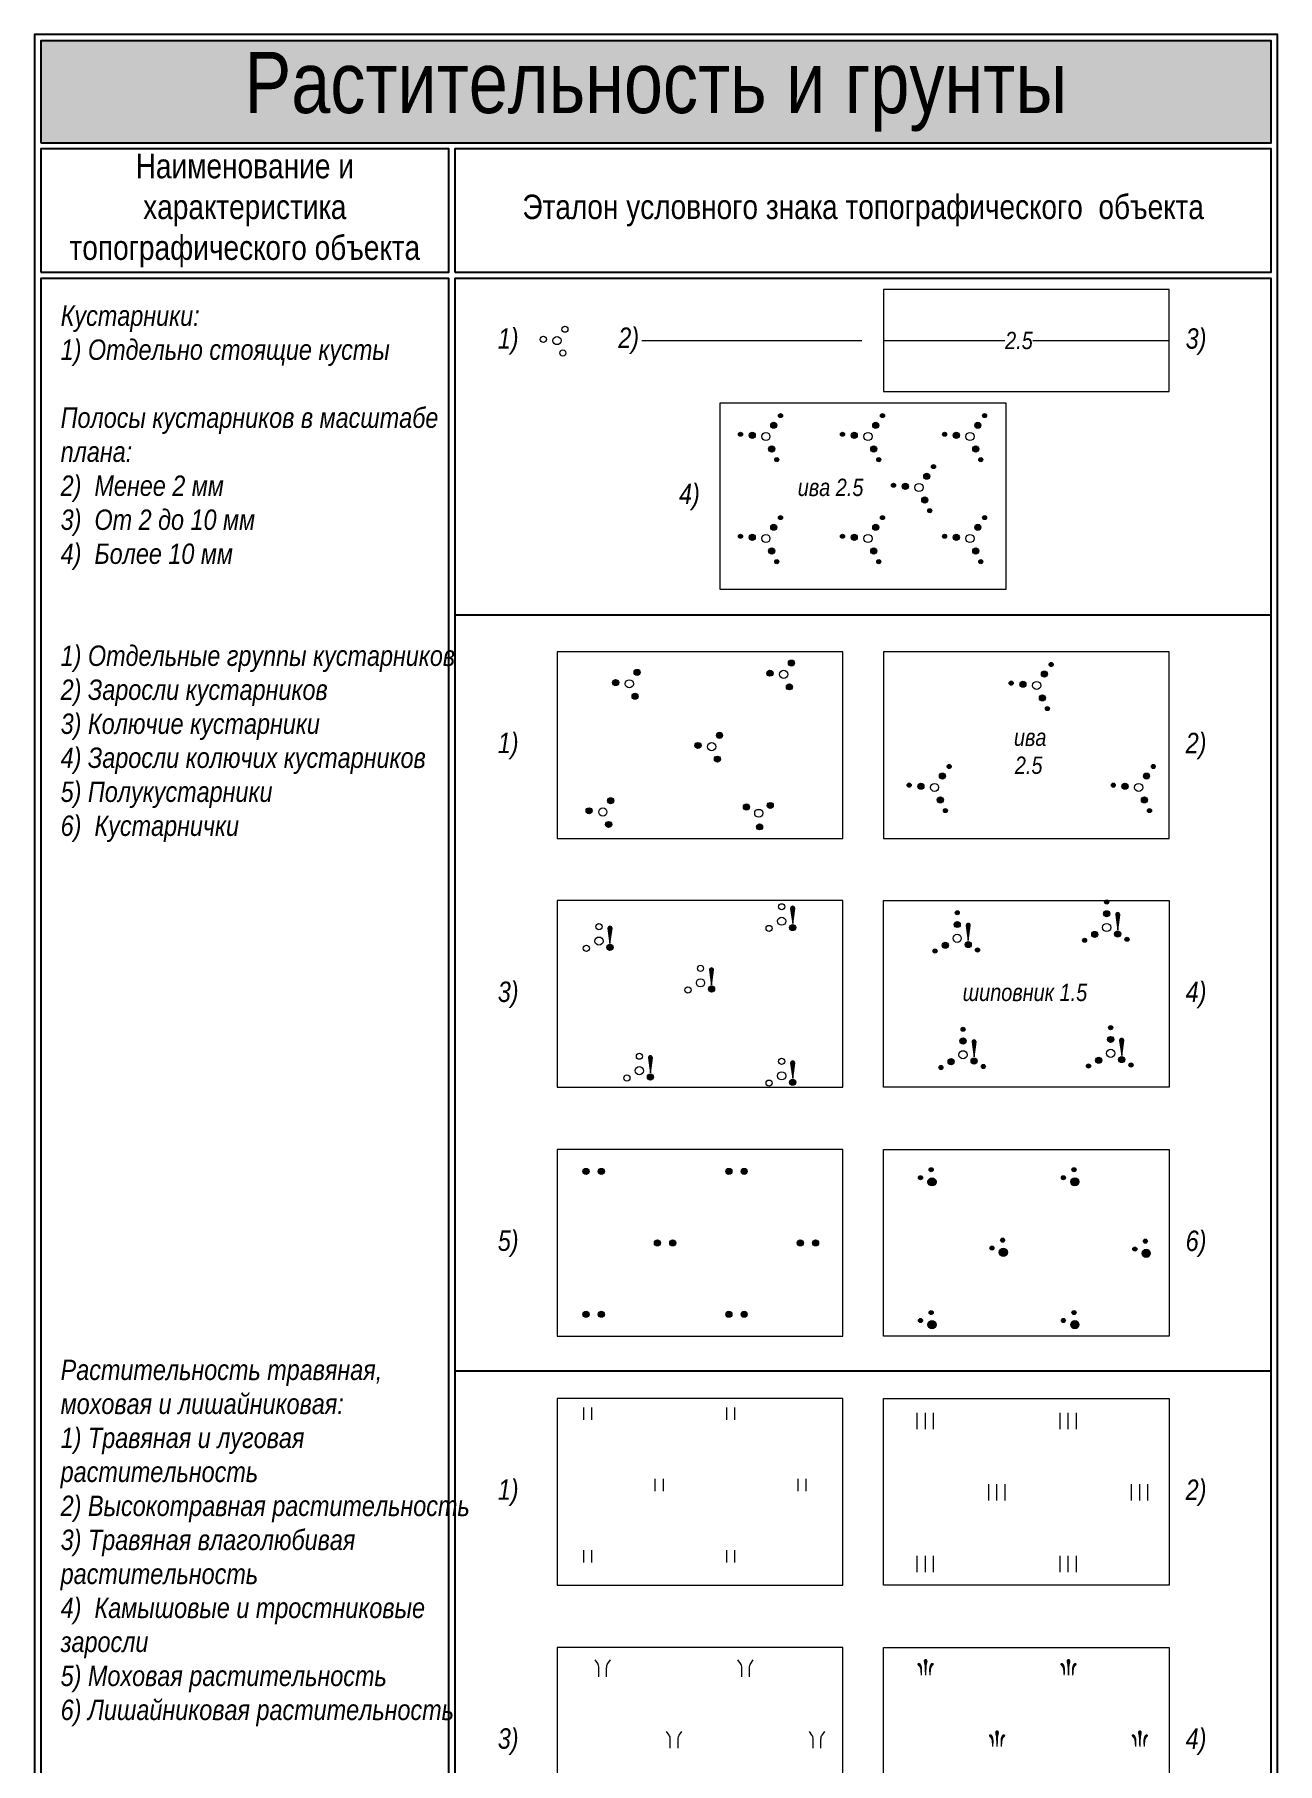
# Model space of a CAD drawing. Header units: metres. Extents: x -393 to 694, y -10 to 691.
# Drawn here: x 328.4 to 389.3, y 421.7 to 506.5 of the extents above; entities that cross this region are included whole.
import ezdxf

# ---------------------------------------------------------------- set-up
doc = ezdxf.new("R2010")
doc.units = ezdxf.units.M
doc.linetypes.add('СП_Граница маскировки', pattern=[3, 0, -3])
doc.layers.add('18 Растительность и грунты', color=7, linetype='Continuous', lineweight=20)
doc.styles.add('СП_Д', font='ARIALNI.TTF')
doc.styles.add('СП_Р', font='ARIALN.TTF')
doc.linetypes.add('СП_10.1', pattern='A,0,[133,ltypeshp.shx,S=0.1,R=0,X=0,Y=0],-0.02,[133,ltypeshp.shx,S=0.06,R=0,X=0.02,Y=0],-0.02,[133,ltypeshp.shx,S=0.02,R=0,X=0.04,Y=0],-1.2', length=1.24)
doc.linetypes.add('СП_10.23', pattern='A,0,[133,ltypeshp.shx,S=0.24,R=0,X=0,Y=0],-0.08,[133,ltypeshp.shx,S=0.16,R=0,X=0,Y=0],-0.08,[133,ltypeshp.shx,S=0.08,R=0,X=0,Y=0],-2.18,[133,ltypeshp.shx,S=0.4,R=0,X=0,Y=0],-2.66', length=5)

# ---------------------------------------------------------------- blocks, each defined once
blk = doc.blocks.new('СП_10.21.1')
at = {"linetype": 'ByBlock', "lineweight": -2}
for points in [[(-1.04, 0.12, 1), (-1.64, 0.12, 1)], [(1.07, 1.11, 1), (0.47, 1.11, 1)], [(0.27, -1.22, 1), (0.87, -1.22, 1)]]:
    blk.add_hatch(color=0, dxfattribs=at).paths.add_polyline_path(points)
at = {"color": 0, "linetype": 'ByBlock', "lineweight": -2}
for centre in [(-1.34, 0.12), (0.77, 1.11), (0.57, -1.22)]:
    blk.add_circle(centre, 0.3, dxfattribs=at)
at = {"color": 0, "linetype": 'СП_Граница маскировки', "lineweight": 0}
blk.add_wipeout([(0, 0.4), (-0.28, 0.28), (-0.4, 0), (-0.28, -0.28), (0, -0.4), (0.28, -0.28), (0.4, 0), (0.28, 0.28)], dxfattribs=at)
at = {"color": 0, "linetype": 'ByBlock', "lineweight": -2}
blk.add_circle((0, 0), 0.4, dxfattribs=at)
blk = doc.blocks.new('СП_10.21.2')
at = {"linetype": 'ByBlock', "lineweight": -2}
for points in [[(1.63, 2.05, 1), (1.23, 2.05, 1)], [(-2.29, 0.22, 1), (-2.69, 0.22, 1)], [(-1.04, 0.12, 1), (-1.64, 0.12, 1)], [(1.07, 1.11, 1), (0.47, 1.11, 1)], [(0.87, -1.22, 1), (0.27, -1.22, 1)], [(1.26, -2.27, 1), (0.86, -2.27, 1)]]:
    blk.add_hatch(color=0, dxfattribs=at).paths.add_polyline_path(points)
at = {"color": 0, "linetype": 'ByBlock', "lineweight": -2}
for centre, radius in [((1.43, 2.05), 0.2), ((-2.49, 0.22), 0.2), ((-1.34, 0.12), 0.3), ((0, 0), 0.4), ((0.77, 1.11), 0.3), ((0.57, -1.22), 0.3), ((1.06, -2.27), 0.2)]:
    blk.add_circle(centre, radius, dxfattribs=at)
blk = doc.blocks.new('СП_10.22.1')
at = {"linetype": 'ByBlock', "lineweight": -2}
h = blk.add_hatch(color=0, dxfattribs=at)
edge = h.paths.add_edge_path()
edge.add_line((0.88, 1.26), (1.08, -0.22))
edge.add_line((1.08, -0.22), (1.28, 1.26))
edge.add_arc((1.08, 1.26), 0.198, 0, 180)
blk.add_hatch(color=0, dxfattribs=at).paths.add_polyline_path([(1.38, -0.62, 1), (0.78, -0.62, 1)])
at = {"color": 0, "linetype": 'ByBlock', "lineweight": -2}
blk.add_lwpolyline([(0.88, 1.26), (1.08, -0.22), (1.28, 1.26, 1)], format="xyb", close=True, dxfattribs=at)
for centre, radius in [((0, 1.42), 0.3), ((0, 0), 0.4), ((-1.23, -0.71), 0.3), ((1.08, -0.62), 0.3)]:
    blk.add_circle(centre, radius, dxfattribs=at)
blk = doc.blocks.new('СП_10.22.2')
at = {"linetype": 'ByBlock', "lineweight": -2}
for points in [[(0.2, 2.5, 1), (-0.2, 2.5, 1)], [(0.3, 1.35, 1), (-0.3, 1.35, 1)], [(-1.97, -1.25, 1), (-2.37, -1.25, 1)], [(-0.87, -0.68, 1), (-1.47, -0.68, 1)], [(1.38, -0.62, 1), (0.78, -0.62, 1)], [(2.19, -1.15, 1), (1.79, -1.15, 1)]]:
    blk.add_hatch(color=0, dxfattribs=at).paths.add_polyline_path(points)
h = blk.add_hatch(color=0, dxfattribs=at)
edge = h.paths.add_edge_path()
edge.add_line((0.88, 1.26), (1.08, -0.22))
edge.add_line((1.08, -0.22), (1.28, 1.26))
edge.add_arc((1.08, 1.26), 0.198, 0, 180)
at = {"color": 0, "linetype": 'ByBlock', "lineweight": -2}
blk.add_lwpolyline([(0.88, 1.26), (1.08, -0.22), (1.28, 1.26, 1)], format="xyb", close=True, dxfattribs=at)
for centre, radius in [((0, 2.5), 0.2), ((0, 0), 0.4), ((0, 1.35), 0.3), ((-2.17, -1.25), 0.2), ((-1.17, -0.68), 0.3), ((1.08, -0.62), 0.3), ((1.99, -1.15), 0.2)]:
    blk.add_circle(centre, radius, dxfattribs=at)
blk = doc.blocks.new('СП_10.20')
at = {"color": 0, "linetype": 'ByBlock', "lineweight": -2}
for centre, radius in [((-1.34, 0.12), 0.3), ((0, 0), 0.4), ((0.77, 1.11), 0.3), ((0.57, -1.22), 0.3)]:
    blk.add_circle(centre, radius, dxfattribs=at)
blk = doc.blocks.new('СП_10.26.3')
at = {"color": 0, "linetype": 'ByBlock', "lineweight": -2}
for points in [[(-0.38, -0.55), (-0.38, 0.33, 0.066451), (-0.41, 0.55, 0.100763), (-0.5, 0.74), (-0.75, 1.1)], [(0.38, -0.55), (0.38, 0.33, -0.066451), (0.41, 0.55, -0.100763), (0.5, 0.74), (0.75, 1.1)]]:
    blk.add_lwpolyline(points, format="xyb", dxfattribs=at)
blk = doc.blocks.new('СП_10.26.4')
at = {"linetype": 'ByBlock', "lineweight": -2}
h = blk.add_hatch(color=0, dxfattribs=at)
edge = h.paths.add_edge_path()
edge.add_spline(control_points=[(-0.36, 0), (-0.36, 0.09), (-0.35, 0.24), (-0.34, 0.47), (-0.34, 0.71), (-0.39, 0.93), (-0.48, 1.12), (-0.61, 1.21), (-0.74, 1.2), (-0.82, 1.1), (-0.78, 0.97), (-0.64, 0.88), (-0.54, 0.7), (-0.52, 0.47), (-0.5, 0.23), (-0.49, 0.08), (-0.48, 0)], knot_values=[0.166457, 0.166457, 0.166457, 0.166457, 0.294944, 0.3999, 0.506211, 0.651481, 0.749983, 0.806955, 0.874367, 0.917108, 0.978093, 1.047829, 1.159925, 1.28081, 1.394938, 1.512572, 1.512572, 1.512572, 1.512572], degree=3, periodic=0)
edge.add_line((-0.48, 0), (-0.36, 0))
edge = h.paths.add_edge_path()
edge.add_spline(control_points=[(0.07, 0), (0.07, 0.18), (0.09, 0.51), (0.09, 0.92), (0.16, 1.22), (0.22, 1.44), (0.09, 1.59), (0.01, 1.6), (0, 1.6)], knot_values=[0.800783, 0.800783, 0.800783, 0.800783, 1.859746, 2.792488, 3.269188, 3.704608, 4.121614, 4.195294, 4.195294, 4.195294, 4.195294], degree=3, periodic=0)
edge.add_spline(control_points=[(0, 1.6), (-0.01, 1.6), (-0.09, 1.59), (-0.22, 1.44), (-0.16, 1.22), (-0.09, 0.92), (-0.09, 0.51), (-0.07, 0.18), (-0.07, 0)], knot_values=[0.800783, 0.800783, 0.800783, 0.800783, 0.874462, 1.291468, 1.726889, 2.203589, 3.13633, 4.195294, 4.195294, 4.195294, 4.195294], degree=3, periodic=0)
edge.add_line((-0.07, 0), (0.07, 0))
edge = h.paths.add_edge_path()
edge.add_spline(control_points=[(0.48, 0), (0.49, 0.08), (0.5, 0.23), (0.52, 0.47), (0.54, 0.7), (0.64, 0.88), (0.78, 0.97), (0.82, 1.1), (0.74, 1.2), (0.61, 1.21), (0.48, 1.12), (0.39, 0.93), (0.34, 0.71), (0.34, 0.47), (0.35, 0.24), (0.36, 0.09), (0.36, 0)], knot_values=[0.166457, 0.166457, 0.166457, 0.166457, 0.284091, 0.398219, 0.519104, 0.6312, 0.700936, 0.761921, 0.804663, 0.872075, 0.929046, 1.027548, 1.172819, 1.279129, 1.384085, 1.512572, 1.512572, 1.512572, 1.512572], degree=3, periodic=0)
edge.add_line((0.36, 0), (0.48, 0))
blk = doc.blocks.new('СП_10.26.1')
at = {"color": 0, "linetype": 'ByBlock', "lineweight": -2}
for p, q in [((-0.4, -0.6), (-0.4, 0.6)), ((0.4, -0.6), (0.4, 0.6))]:
    blk.add_line(p, q, dxfattribs=at)
blk = doc.blocks.new('СП_10.26.2')
at = {"color": 0, "linetype": 'ByBlock', "lineweight": -2}
for p, q in [((-0.8, -0.8), (-0.8, 0.8)), ((0, -0.8), (0, 0.8)), ((0.8, -0.8), (0.8, 0.8))]:
    blk.add_line(p, q, dxfattribs=at)
blk = doc.blocks.new('СП_10.24')
at = {"linetype": 'ByBlock', "lineweight": -2}
for points in [[(-0.45, 0, 1), (-1.05, 0, 1)], [(1.05, 0, 1), (0.45, 0, 1)]]:
    blk.add_hatch(color=0, dxfattribs=at).paths.add_polyline_path(points)
at = {"color": 0, "linetype": 'ByBlock', "lineweight": -2}
for centre in [(-0.75, 0), (0.75, 0)]:
    blk.add_circle(centre, 0.3, dxfattribs=at)
blk = doc.blocks.new('СП_10.25')
at = {"linetype": 'Continuous', "lineweight": -2}
h = blk.add_hatch(color=0, dxfattribs=at)
h.dxf.hatch_style = 1
h.paths.add_polyline_path([(-0.92, 0.41, 1), (-1.32, 0.41, 1)])
h = blk.add_hatch(color=0, dxfattribs=at)
h.dxf.hatch_style = 1
h.paths.add_polyline_path([(0.4, 0, 1), (-0.4, 0, 1)])
h = blk.add_hatch(color=0, dxfattribs=at)
h.dxf.hatch_style = 1
h.paths.add_polyline_path([(0.12, 1.19, 1), (-0.28, 1.19, 1)])
at = {"color": 0, "linetype": 'Continuous', "lineweight": -2}
for centre, radius in [((-1.12, 0.41), 0.2), ((0, 0), 0.4), ((-0.08, 1.19), 0.2)]:
    blk.add_circle(centre, radius, dxfattribs=at)

msp = doc.modelspace()

# ---------------------------------------------------------------- hatches: boundary and pattern name
at = {"ltscale": 0.5, "true_color": 0x00fa00}
h = msp.add_hatch(color=3, dxfattribs=at)
h.dxf.hatch_style = 1
h.paths.add_polyline_path([(328.7, 501.192), (389, 501.192), (389, 506.192), (328.7, 506.192)])

# ---------------------------------------------------------------- linework, layer by layer
at = {"color": 0, "linetype": 'Continuous', "ltscale": 0.5}
msp.add_lwpolyline([(328.4, 311.502), (389.3, 311.502), (389.3, 506.492), (328.4, 506.492)], close=True, dxfattribs=at)
at = {"ltscale": 0.5}
for points in [[(328.7, 501.192), (389, 501.192), (389, 506.192), (328.7, 506.192)], [(328.7, 494.841), (348.7, 494.841), (348.7, 500.892), (328.7, 500.892)], [(349, 494.841), (389, 494.841), (389, 500.892), (349, 500.892)], [(328.7, 311.802), (348.7, 311.802), (348.7, 494.541), (328.7, 494.541)], [(349, 311.802), (389, 311.802), (389, 494.541), (349, 494.541)]]:
    msp.add_lwpolyline(points, close=True, dxfattribs=at)
at = {"color": 253, "ltscale": 0.5}
for points in [[(349.001, 478.047), (389.001, 478.047)], [(349.001, 440.988), (389.001, 440.988)]]:
    msp.add_lwpolyline(points, dxfattribs=at)
at = {"layer": '18 Растительность и грунты', "linetype": 'СП_10.1', "ltscale": 0.5, "flags": 128}
for points in [[(370, 488.991), (384, 488.991), (384, 493.991), (370, 493.991)], [(376, 479.288), (362, 479.288), (362, 488.44), (376, 488.44)], [(370, 467.085), (384, 467.085), (384, 476.237), (370, 476.237)], [(354, 454.883), (368, 454.883), (368, 464.035), (354, 464.035)], [(384, 454.883), (370, 454.883), (370, 464.035), (384, 464.035)], [(354, 442.68), (368, 442.68), (368, 451.832), (354, 451.832)], [(384, 442.68), (370, 442.68), (370, 451.832), (384, 451.832)], [(354, 430.478), (368, 430.478), (368, 439.63), (354, 439.63)], [(384, 430.478), (370, 430.478), (370, 439.63), (384, 439.63)], [(354, 418.275), (368, 418.275), (368, 427.427), (354, 427.427)], [(384, 418.275), (370, 418.275), (370, 427.427), (384, 427.427)]]:
    msp.add_lwpolyline(points, close=True, dxfattribs=at)
at = {"layer": '18 Растительность и грунты', "linetype": 'СП_10.23', "ltscale": 0.5}
for points in [[(358.152, 491.491), (368.939, 491.491)], [(370, 491.491), (383.967, 491.491)]]:
    msp.add_lwpolyline(points, dxfattribs=at)

# ---------------------------------------------------------------- block references
at = {"layer": '18 Растительность и грунты', "color": 0, "linetype": 'Continuous', "lineweight": 20, "ltscale": 2, "xscale": 0.5, "yscale": 0.5, "zscale": 0.5}
for name, p in [('СП_10.20', (354, 491.491)), ('СП_10.22.1', (365.008, 463.026)), ('СП_10.22.2', (380.935, 462.717)), ('СП_10.22.1', (356.054, 462.052)), ('СП_10.22.2', (373.611, 462.19)), ('СП_10.22.1', (361.031, 460.008)), ('СП_10.22.2', (373.896, 456.48)), ('СП_10.22.2', (381.129, 456.553)), ('СП_10.22.1', (358.037, 455.698)), ('СП_10.22.1', (365.007, 455.445)), ('СП_10.24', (355.795, 450.758)), ('СП_10.24', (362.795, 450.758)), ('СП_10.25', (372.372, 450.247)), ('СП_10.25', (379.372, 450.247)), ('СП_10.24', (359.295, 447.258)), ('СП_10.24', (366.295, 447.258)), ('СП_10.25', (375.872, 446.796)), ('СП_10.25', (382.872, 446.747)), ('СП_10.24', (355.795, 443.758)), ('СП_10.24', (362.795, 443.758)), ('СП_10.25', (372.372, 443.247)), ('СП_10.25', (379.372, 443.247))]:
    msp.add_blockref(name, p, dxfattribs=at)
at = {"layer": '18 Растительность и грунты', "color": 0, "linetype": 'Continuous', "lineweight": 20, "xscale": 0.5, "yscale": 0.5, "zscale": 0.5}
for name, p in [('СП_10.21.2', (364.235, 486.788)), ('СП_10.21.2', (369.235, 486.788)), ('СП_10.21.2', (374.235, 486.788)), ('СП_10.21.2', (371.735, 484.288)), ('СП_10.21.2', (364.235, 481.788)), ('СП_10.21.2', (369.235, 481.788)), ('СП_10.21.2', (374.235, 481.788)), ('СП_10.21.2', (377.5, 474.585)), ('СП_10.21.2', (372.5, 469.585)), ('СП_10.21.2', (382.5, 469.585)), ('СП_10.26.1', (355.513, 438.89)), ('СП_10.26.1', (362.513, 438.89)), ('СП_10.26.2', (372.053, 438.521)), ('СП_10.26.2', (379.053, 438.521)), ('СП_10.26.1', (359.013, 435.39)), ('СП_10.26.1', (366.013, 435.39)), ('СП_10.26.2', (375.553, 435.021)), ('СП_10.26.2', (382.553, 435.021)), ('СП_10.26.1', (355.513, 431.89)), ('СП_10.26.1', (362.513, 431.89)), ('СП_10.26.2', (372.053, 431.521)), ('СП_10.26.2', (379.053, 431.521)), ('СП_10.26.3', (356.242, 426.26)), ('СП_10.26.3', (363.242, 426.26)), ('СП_10.26.4', (372.062, 426.065)), ('СП_10.26.4', (379.062, 426.065)), ('СП_10.26.3', (359.742, 422.76)), ('СП_10.26.3', (366.742, 422.76)), ('СП_10.26.4', (375.562, 422.565)), ('СП_10.26.4', (382.562, 422.565))]:
    msp.add_blockref(name, p, dxfattribs=at)

# ---------------------------------------------------------------- texts
at = {"color": 212, "lineweight": 13, "true_color": 0xe000e0, "style": 'СП_Д'}
for s, p in [('1)', (351.098, 491.099)), ('2)', (357.001, 491.132)), ('3)', (384.806, 491.092)), ('4)', (359.979, 483.472)), ('1)', (351.098, 471.27)), ('2)', (384.806, 471.263)), ('3)', (351.098, 459.067)), ('4)', (384.806, 459.06)), ('5)', (351.098, 446.865)), ('6)', (384.806, 446.858)), ('1)', (351.098, 434.662)), ('2)', (384.806, 434.655)), ('3)', (351.098, 422.46)), ('4)', (384.806, 422.453))]:
    msp.add_text(s, height=1, dxfattribs=at).set_placement(p)
at = {"color": 7, "lineweight": 13, "attachment_point": 5, "style": 'СП_Р'}
for s, insert, char_height, width in [('Растительность и грунты', (358.85, 503.692), 3, 60.3), ('Наименование и характеристика топографического объекта', (338.7, 497.866), 1.2, 20), ('Эталон условного знака топографического  объекта ', (369, 497.866), 1.2, 40)]:
    msp.add_mtext(s, dxfattribs=dict(at, insert=insert, char_height=char_height, width=width))
at = {"color": 7, "ltscale": 0.5, "insert": (329.678, 493.212), "char_height": 1, "width": 19.01215, "attachment_point": 1, "style": 'СП_Д'}
msp.add_mtext('Кустарники: \\P1) Отдельно стоящие кусты \\P\\PПолосы кустарников в масштабе плана: \\P2)  Менее 2 мм \\P3)  От 2 до 10 мм \\P4)  Более 10 мм \\P\\P\\P1) Отдельные группы кустарников\\P2) Заросли кустарников \\P3) Колючие кустарники \\P4) Заросли колючих кустарников 5) Полукустарники \\P6)  Кустарнички \\P\\P\\P\\P\\P\\P\\P\\P\\P\\P\\P\\P\\P\\P\\P\\PРастительность травяная, моховая и лишайниковая: \\P1) Травяная и луговая растительность \\P2) Высокотравная растительность \\P3) Травяная влаголюбивая растительность \\P4)  Камышовые и тростниковые заросли \\P5) Моховая растительность \\P6) Лишайниковая растительность\\P\\P\\P\\P\\P\\P\\P\\P\\P\\P \\P \\PКультурная растительность \\P1) Плодовые сады \\P2) Сад на приусадебных участках\\P3) Ягодники \\P4) Плодовые сады с ягодниками \\P5) Плодовые питомники \\P6) Плантации технических культур \\P7) Виноградники \\P8) Газоны \\P9) Клумбы\\P\\P\\P\\P\\P\\P\\P\\P\\P\\P\\P\\P\\P\\P\\P\\P\\P\\P\\P\\P\\P \\P1) Проходимые болота \\P2) Непроходимые и труднопроходимые болота\\P3) Глубина в метрах \\P4) Заболоченные земли \\P5) Пески \\P6) Кочковатые поверхности \\P7)  Глинистые поверхности', dxfattribs=at)
at = {"layer": '18 Растительность и грунты', "color": 0, "linetype": 'Continuous', "lineweight": 15, "ltscale": 0.5, "char_height": 0.85, "attachment_point": 7, "style": 'СП_Д'}
for s, insert in [('ива 2.5', (365.797, 483.859)), ('ива', (376.391, 471.607)), ('2.5', (376.433, 470.238)), ('шиповник 1.5', (373.877, 459.101))]:
    msp.add_mtext(s, dxfattribs=dict(at, insert=insert))

# ---------------------------------------------------------------- next in the draw order: block references
at = {"layer": '18 Растительность и грунты', "color": 0, "linetype": 'Continuous', "lineweight": 20, "xscale": 0.5, "yscale": 0.5, "zscale": 0.5}
for p in [(365.104, 475.126), (357.541, 474.667), (361.577, 471.581), (356.243, 468.378)]:
    msp.add_blockref('СП_10.21.1', p, dxfattribs=at)
at = {"layer": '18 Растительность и грунты', "color": 0, "linetype": 'Continuous', "lineweight": 20, "xscale": 0.5, "yscale": 0.5, "zscale": 0.5, "rotation": 338.4372155810145}
msp.add_blockref('СП_10.21.1', (363.885, 468.325), dxfattribs=at)

# ---------------------------------------------------------------- next in the draw order: texts
at = {"layer": '18 Растительность и грунты', "color": 0, "insert": (376.634, 491.491), "char_height": 0.85, "attachment_point": 5, "line_spacing_factor": 0.8, "style": 'СП_Д', "bg_fill": 3, "box_fill_scale": 1, "bg_fill_color": 256, "bg_fill_transparency": 0}
msp.add_mtext('2.5', dxfattribs=at)

# ---------------------------------------------------------------- next in the draw order: linework, layer by layer
at = {"layer": '18 Растительность и грунты', "linetype": 'СП_10.1', "ltscale": 0.5, "flags": 128}
msp.add_lwpolyline([(354, 467.085), (368, 467.085), (368, 476.237), (354, 476.237)], close=True, dxfattribs=at)

doc.saveas('drawing.dxf')
